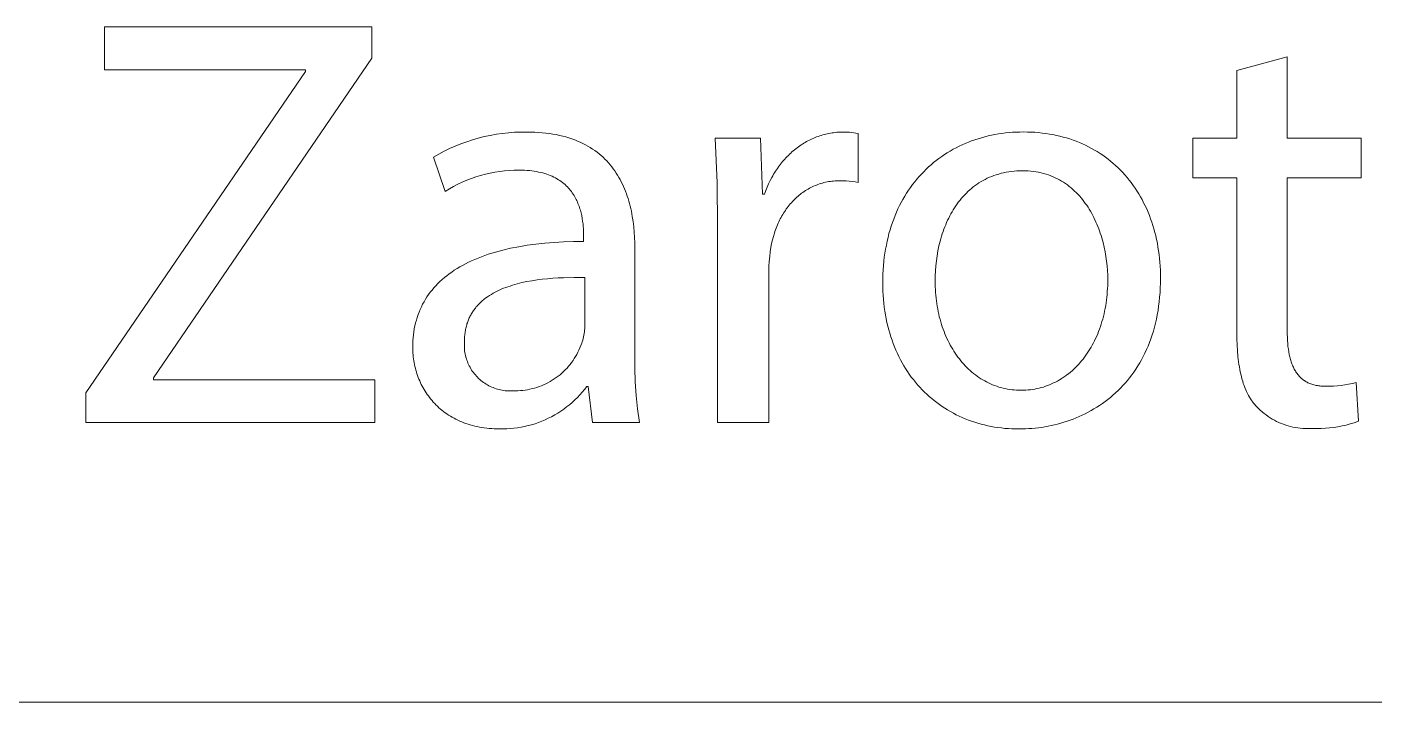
# Model space of a CAD drawing. Header units: millimetres. Extents: x 4001 to 9794, y -321 to 3726.
# Drawn here: x 8813.1 to 8946.1, y -321.4 to -254.7 of the extents above; entities that cross this region are included whole.
import ezdxf

# ---------------------------------------------------------------- set-up
doc = ezdxf.new("R2010")
doc.units = ezdxf.units.MM
doc.header["$MEASUREMENT"] = 0
doc.layers.add('Domyślny', color=7, linetype='Continuous', true_color=0x000000)

msp = doc.modelspace()

# ---------------------------------------------------------------- linework, layer by layer
at = {"layer": 'Domyślny', "color": 18, "lineweight": 15, "true_color": 0x000000}
for p, q in [((8820.75, -258.94), (8820.75, -254.71)), ((8820.75, -254.71), (8847.14, -254.71)), ((8847.14, -254.71), (8847.14, -257.78)), ((8847.14, -257.78), (8825.57, -289.37)), ((8932.56, -259), (8937.54, -257.67)), ((8937.54, -257.67), (8937.54, -265.71)), ((8818.9, -290.84), (8840.58, -259.11)), ((8840.58, -258.94), (8820.75, -258.94)), ((8840.58, -259.11), (8840.58, -258.94)), ((8932.56, -265.71), (8932.56, -259)), ((8856.51, -266.05), (8857.08, -265.86)), ((8857.08, -265.86), (8857.66, -265.69)), ((8857.66, -265.69), (8858.25, -265.54)), ((8858.25, -265.54), (8858.84, -265.42)), ((8858.84, -265.42), (8859.44, -265.31)), ((8859.44, -265.31), (8860.03, -265.23)), ((8860.03, -265.23), (8860.64, -265.16)), ((8860.64, -265.16), (8861.24, -265.12)), ((8861.24, -265.12), (8861.84, -265.09)), ((8861.84, -265.09), (8862.45, -265.09)), ((8862.45, -265.09), (8862.84, -265.1)), ((8862.84, -265.1), (8863.23, -265.11)), ((8863.23, -265.11), (8863.61, -265.13)), ((8863.61, -265.13), (8863.98, -265.16)), ((8863.98, -265.16), (8864.34, -265.2)), ((8864.34, -265.2), (8864.69, -265.24)), ((8864.69, -265.24), (8865.03, -265.29)), ((8865.03, -265.29), (8865.36, -265.35)), ((8865.36, -265.35), (8865.69, -265.42)), ((8865.69, -265.42), (8866.01, -265.5)), ((8866.01, -265.5), (8866.31, -265.58)), ((8866.31, -265.58), (8866.61, -265.67)), ((8866.61, -265.67), (8866.9, -265.77)), ((8866.9, -265.77), (8867.19, -265.87)), ((8867.19, -265.87), (8867.46, -265.98)), ((8867.46, -265.98), (8867.73, -266.09)), ((8881.24, -270.1), (8881.06, -265.71)), ((8881.06, -265.71), (8885.51, -265.71)), ((8885.51, -265.71), (8885.71, -271.23)), ((8889.93, -266.12), (8890.07, -266.04)), ((8890.07, -266.04), (8890.21, -265.97)), ((8890.21, -265.97), (8890.35, -265.9)), ((8890.35, -265.9), (8890.49, -265.83)), ((8890.49, -265.83), (8890.64, -265.76)), ((8890.64, -265.76), (8890.78, -265.7)), ((8890.78, -265.7), (8890.92, -265.64)), ((8890.92, -265.64), (8891.07, -265.58)), ((8891.07, -265.58), (8891.22, -265.52)), ((8891.22, -265.52), (8891.37, -265.47)), ((8891.37, -265.47), (8891.52, -265.43)), ((8891.52, -265.43), (8891.67, -265.38)), ((8891.67, -265.38), (8891.82, -265.34)), ((8891.82, -265.34), (8891.97, -265.3)), ((8891.97, -265.3), (8892.12, -265.26)), ((8892.12, -265.26), (8892.28, -265.23)), ((8892.28, -265.23), (8892.43, -265.2)), ((8892.43, -265.2), (8892.59, -265.18)), ((8892.59, -265.18), (8892.74, -265.16)), ((8892.74, -265.16), (8892.9, -265.14)), ((8892.9, -265.14), (8893.06, -265.12)), ((8893.06, -265.12), (8893.21, -265.11)), ((8893.21, -265.11), (8893.37, -265.1)), ((8893.37, -265.1), (8893.53, -265.1)), ((8893.53, -265.1), (8893.69, -265.09)), ((8893.69, -265.09), (8893.9, -265.1)), ((8893.9, -265.1), (8894.11, -265.11)), ((8894.11, -265.11), (8894.32, -265.12)), ((8894.32, -265.12), (8894.53, -265.14)), ((8894.53, -265.14), (8894.74, -265.17)), ((8894.74, -265.17), (8894.95, -265.21)), ((8894.95, -265.21), (8895.16, -265.25)), ((8895.16, -265.25), (8895.16, -270.07)), ((8906.06, -266.09), (8906.37, -265.97)), ((8906.37, -265.97), (8906.69, -265.86)), ((8906.69, -265.86), (8907.01, -265.75)), ((8907.01, -265.75), (8907.34, -265.65)), ((8907.34, -265.65), (8907.67, -265.56)), ((8907.67, -265.56), (8908, -265.48)), ((8908, -265.48), (8908.34, -265.4)), ((8908.34, -265.4), (8908.68, -265.34)), ((8908.68, -265.34), (8909.02, -265.28)), ((8909.02, -265.28), (8909.37, -265.23)), ((8909.37, -265.23), (8909.72, -265.18)), ((8909.72, -265.18), (8910.07, -265.15)), ((8910.07, -265.15), (8910.42, -265.12)), ((8910.42, -265.12), (8910.78, -265.1)), ((8910.78, -265.1), (8911.14, -265.09)), ((8911.14, -265.09), (8911.5, -265.08)), ((8911.5, -265.08), (8911.88, -265.09)), ((8911.88, -265.09), (8912.25, -265.1)), ((8912.25, -265.1), (8912.62, -265.12)), ((8912.62, -265.12), (8912.98, -265.15)), ((8912.98, -265.15), (8913.34, -265.19)), ((8913.34, -265.19), (8913.7, -265.24)), ((8913.7, -265.24), (8914.05, -265.29)), ((8914.05, -265.29), (8914.4, -265.35)), ((8914.4, -265.35), (8914.74, -265.42)), ((8914.74, -265.42), (8915.08, -265.5)), ((8915.08, -265.5), (8915.41, -265.59)), ((8915.41, -265.59), (8915.74, -265.68)), ((8915.74, -265.68), (8916.07, -265.78)), ((8916.07, -265.78), (8916.39, -265.89)), ((8916.39, -265.89), (8916.71, -266.01)), ((8916.71, -266.01), (8917.02, -266.13)), ((8928.22, -269.61), (8928.22, -265.71)), ((8928.22, -265.71), (8932.56, -265.71)), ((8937.54, -265.71), (8944.85, -265.71)), ((8944.85, -265.71), (8944.85, -269.61)), ((8853.23, -267.58), (8853.75, -267.28)), ((8853.75, -267.28), (8854.28, -266.99)), ((8854.28, -266.99), (8854.83, -266.73)), ((8854.83, -266.73), (8855.38, -266.48)), ((8855.38, -266.48), (8855.94, -266.25)), ((8855.94, -266.25), (8856.51, -266.05)), ((8867.73, -266.09), (8867.99, -266.22)), ((8867.99, -266.22), (8868.24, -266.35)), ((8868.24, -266.35), (8868.48, -266.48)), ((8868.48, -266.48), (8868.72, -266.62)), ((8868.72, -266.62), (8868.95, -266.77)), ((8868.95, -266.77), (8869.17, -266.92)), ((8869.17, -266.92), (8869.38, -267.08)), ((8869.38, -267.08), (8869.59, -267.24)), ((8869.59, -267.24), (8869.79, -267.41)), ((8888.28, -267.4), (8888.39, -267.28)), ((8888.39, -267.28), (8888.51, -267.17)), ((8888.51, -267.17), (8888.63, -267.06)), ((8888.63, -267.06), (8888.76, -266.96)), ((8888.76, -266.96), (8888.88, -266.85)), ((8888.88, -266.85), (8889.01, -266.75)), ((8889.01, -266.75), (8889.14, -266.65)), ((8889.14, -266.65), (8889.27, -266.56)), ((8889.27, -266.56), (8889.4, -266.46)), ((8889.4, -266.46), (8889.53, -266.37)), ((8889.53, -266.37), (8889.66, -266.29)), ((8889.66, -266.29), (8889.8, -266.2)), ((8889.8, -266.2), (8889.93, -266.12)), ((8903.42, -267.51), (8903.69, -267.32)), ((8903.69, -267.32), (8903.97, -267.14)), ((8903.97, -267.14), (8904.26, -266.97)), ((8904.26, -266.97), (8904.55, -266.8)), ((8904.55, -266.8), (8904.84, -266.65)), ((8904.84, -266.65), (8905.14, -266.5)), ((8905.14, -266.5), (8905.44, -266.35)), ((8905.44, -266.35), (8905.75, -266.22)), ((8905.75, -266.22), (8906.06, -266.09)), ((8917.02, -266.13), (8917.32, -266.27)), ((8917.32, -266.27), (8917.62, -266.4)), ((8917.62, -266.4), (8917.92, -266.55)), ((8917.92, -266.55), (8918.21, -266.71)), ((8918.21, -266.71), (8918.5, -266.87)), ((8918.5, -266.87), (8918.78, -267.03)), ((8918.78, -267.03), (8919.05, -267.21)), ((8919.05, -267.21), (8919.32, -267.39)), ((8854.38, -270.96), (8853.23, -267.58)), ((8869.79, -267.41), (8869.98, -267.58)), ((8869.98, -267.58), (8870.16, -267.76)), ((8870.16, -267.76), (8870.34, -267.95)), ((8870.34, -267.95), (8870.52, -268.13)), ((8870.52, -268.13), (8870.68, -268.33)), ((8870.68, -268.33), (8870.84, -268.52)), ((8870.84, -268.52), (8870.99, -268.72)), ((8887.1, -268.83), (8887.2, -268.68)), ((8887.2, -268.68), (8887.3, -268.54)), ((8887.3, -268.54), (8887.4, -268.41)), ((8887.4, -268.41), (8887.5, -268.27)), ((8887.5, -268.27), (8887.61, -268.14)), ((8887.61, -268.14), (8887.71, -268.01)), ((8887.71, -268.01), (8887.82, -267.88)), ((8887.82, -267.88), (8887.93, -267.76)), ((8887.93, -267.76), (8888.04, -267.64)), ((8888.04, -267.64), (8888.16, -267.52)), ((8888.16, -267.52), (8888.28, -267.4)), ((8901.88, -268.77), (8902.12, -268.54)), ((8902.12, -268.54), (8902.37, -268.32)), ((8902.37, -268.32), (8902.62, -268.11)), ((8902.62, -268.11), (8902.88, -267.9)), ((8902.88, -267.9), (8903.15, -267.7)), ((8903.15, -267.7), (8903.42, -267.51)), ((8919.32, -267.39), (8919.59, -267.58)), ((8919.59, -267.58), (8919.85, -267.78)), ((8919.85, -267.78), (8920.1, -267.98)), ((8920.1, -267.98), (8920.35, -268.19)), ((8920.35, -268.19), (8920.59, -268.4)), ((8920.59, -268.4), (8920.83, -268.62)), ((8920.83, -268.62), (8921.06, -268.85)), ((8856.53, -269.86), (8856.08, -270.05)), ((8856.98, -269.69), (8856.53, -269.86)), ((8857.43, -269.53), (8856.98, -269.69)), ((8857.89, -269.39), (8857.43, -269.53)), ((8858.36, -269.27), (8857.89, -269.39)), ((8858.83, -269.16), (8858.36, -269.27)), ((8859.3, -269.06), (8858.83, -269.16)), ((8859.77, -268.99), (8859.3, -269.06)), ((8860.25, -268.93), (8859.77, -268.99)), ((8860.73, -268.89), (8860.25, -268.93)), ((8861.21, -268.86), (8860.73, -268.89)), ((8861.7, -268.85), (8861.21, -268.86)), ((8861.96, -268.86), (8861.7, -268.85)), ((8862.22, -268.86), (8861.96, -268.86)), ((8862.47, -268.88), (8862.22, -268.86)), ((8862.71, -268.9), (8862.47, -268.88)), ((8862.95, -268.93), (8862.71, -268.9)), ((8863.18, -268.96), (8862.95, -268.93)), ((8863.4, -268.99), (8863.18, -268.96)), ((8863.61, -269.04), (8863.4, -268.99)), ((8863.82, -269.08), (8863.61, -269.04)), ((8864.02, -269.13), (8863.82, -269.08)), ((8864.22, -269.19), (8864.02, -269.13)), ((8864.41, -269.25), (8864.22, -269.19)), ((8864.59, -269.32), (8864.41, -269.25)), ((8864.77, -269.39), (8864.59, -269.32)), ((8864.94, -269.46), (8864.77, -269.39)), ((8865.11, -269.54), (8864.94, -269.46)), ((8865.27, -269.62), (8865.11, -269.54)), ((8865.42, -269.71), (8865.27, -269.62)), ((8865.57, -269.8), (8865.42, -269.71)), ((8865.71, -269.89), (8865.57, -269.8)), ((8865.85, -269.99), (8865.71, -269.89)), ((8865.98, -270.09), (8865.85, -269.99)), ((8870.99, -268.72), (8871.14, -268.93)), ((8871.14, -268.93), (8871.28, -269.14)), ((8871.28, -269.14), (8871.41, -269.35)), ((8871.41, -269.35), (8871.54, -269.57)), ((8871.54, -269.57), (8871.66, -269.79)), ((8871.66, -269.79), (8871.78, -270.01)), ((8871.78, -270.01), (8871.89, -270.24)), ((8886.33, -270.21), (8886.48, -269.89)), ((8886.48, -269.89), (8886.65, -269.57)), ((8886.65, -269.57), (8886.73, -269.42)), ((8886.73, -269.42), (8886.82, -269.27)), ((8886.82, -269.27), (8886.91, -269.12)), ((8886.91, -269.12), (8887.01, -268.97)), ((8887.01, -268.97), (8887.1, -268.83)), ((8892.1, -270.02), (8891.95, -270.05)), ((8892.26, -269.99), (8892.1, -270.02)), ((8892.42, -269.97), (8892.26, -269.99)), ((8892.58, -269.95), (8892.42, -269.97)), ((8892.74, -269.93), (8892.58, -269.95)), ((8892.9, -269.92), (8892.74, -269.93)), ((8893.07, -269.91), (8892.9, -269.92)), ((8893.23, -269.9), (8893.07, -269.91)), ((8893.4, -269.9), (8893.23, -269.9)), ((8893.7, -269.9), (8893.4, -269.9)), ((8893.99, -269.92), (8893.7, -269.9)), ((8894.28, -269.94), (8893.99, -269.92)), ((8894.58, -269.98), (8894.28, -269.94)), ((8894.87, -270.02), (8894.58, -269.98)), ((8895.16, -270.07), (8894.87, -270.02)), ((8900.54, -270.29), (8900.75, -270.02)), ((8900.75, -270.02), (8900.96, -269.76)), ((8900.96, -269.76), (8901.18, -269.5)), ((8901.18, -269.5), (8901.41, -269.25)), ((8901.41, -269.25), (8901.64, -269.01)), ((8901.64, -269.01), (8901.88, -268.77)), ((8907.3, -269.99), (8907.1, -270.11)), ((8907.5, -269.88), (8907.3, -269.99)), ((8907.71, -269.77), (8907.5, -269.88)), ((8907.92, -269.66), (8907.71, -269.77)), ((8908.13, -269.56), (8907.92, -269.66)), ((8908.36, -269.47), (8908.13, -269.56)), ((8908.58, -269.39), (8908.36, -269.47)), ((8908.81, -269.31), (8908.58, -269.39)), ((8909.05, -269.24), (8908.81, -269.31)), ((8909.29, -269.17), (8909.05, -269.24)), ((8909.53, -269.11), (8909.29, -269.17)), ((8909.78, -269.06), (8909.53, -269.11)), ((8910.04, -269.02), (8909.78, -269.06)), ((8910.3, -268.99), (8910.04, -269.02)), ((8910.56, -268.96), (8910.3, -268.99)), ((8910.83, -268.94), (8910.56, -268.96)), ((8911.11, -268.93), (8910.83, -268.94)), ((8911.39, -268.92), (8911.11, -268.93)), ((8911.67, -268.93), (8911.39, -268.92)), ((8911.94, -268.94), (8911.67, -268.93)), ((8912.21, -268.96), (8911.94, -268.94)), ((8912.48, -268.99), (8912.21, -268.96)), ((8912.74, -269.03), (8912.48, -268.99)), ((8912.99, -269.07), (8912.74, -269.03)), ((8913.24, -269.13), (8912.99, -269.07)), ((8913.48, -269.19), (8913.24, -269.13)), ((8913.72, -269.26), (8913.48, -269.19)), ((8913.95, -269.33), (8913.72, -269.26)), ((8914.18, -269.42), (8913.95, -269.33)), ((8914.41, -269.51), (8914.18, -269.42)), ((8914.62, -269.61), (8914.41, -269.51)), ((8914.84, -269.71), (8914.62, -269.61)), ((8915.05, -269.82), (8914.84, -269.71)), ((8915.25, -269.94), (8915.05, -269.82)), ((8915.45, -270.06), (8915.25, -269.94)), ((8921.06, -268.85), (8921.29, -269.09)), ((8921.29, -269.09), (8921.51, -269.33)), ((8921.51, -269.33), (8921.72, -269.58)), ((8921.72, -269.58), (8921.93, -269.83)), ((8921.93, -269.83), (8922.13, -270.09)), ((8932.56, -269.61), (8928.22, -269.61)), ((8932.56, -284.92), (8932.56, -269.61)), ((8944.85, -269.61), (8937.54, -269.61)), ((8937.54, -269.61), (8937.54, -284.73)), ((8854.8, -270.71), (8854.38, -270.96)), ((8855.22, -270.47), (8854.8, -270.71)), ((8855.65, -270.25), (8855.22, -270.47)), ((8856.08, -270.05), (8855.65, -270.25)), ((8866.11, -270.19), (8865.98, -270.09)), ((8866.23, -270.29), (8866.11, -270.19)), ((8866.34, -270.4), (8866.23, -270.29)), ((8866.45, -270.51), (8866.34, -270.4)), ((8866.56, -270.63), (8866.45, -270.51)), ((8866.66, -270.74), (8866.56, -270.63)), ((8866.76, -270.86), (8866.66, -270.74)), ((8866.85, -270.98), (8866.76, -270.86)), ((8866.94, -271.1), (8866.85, -270.98)), ((8867.03, -271.23), (8866.94, -271.1)), ((8867.11, -271.35), (8867.03, -271.23)), ((8867.18, -271.48), (8867.11, -271.35)), ((8871.89, -270.24), (8872, -270.47)), ((8872, -270.47), (8872.1, -270.7)), ((8872.1, -270.7), (8872.19, -270.94)), ((8872.19, -270.94), (8872.28, -271.18)), ((8872.28, -271.18), (8872.37, -271.42)), ((8881.29, -274.49), (8881.24, -270.1)), ((8885.71, -271.23), (8885.92, -271.23)), ((8885.92, -271.23), (8886.04, -270.88)), ((8886.04, -270.88), (8886.18, -270.54)), ((8886.18, -270.54), (8886.33, -270.21)), ((8889.34, -271.33), (8889.23, -271.42)), ((8889.46, -271.23), (8889.34, -271.33)), ((8889.58, -271.14), (8889.46, -271.23)), ((8889.71, -271.05), (8889.58, -271.14)), ((8889.83, -270.96), (8889.71, -271.05)), ((8889.96, -270.88), (8889.83, -270.96)), ((8890.09, -270.8), (8889.96, -270.88)), ((8890.22, -270.72), (8890.09, -270.8)), ((8890.36, -270.65), (8890.22, -270.72)), ((8890.49, -270.58), (8890.36, -270.65)), ((8890.63, -270.51), (8890.49, -270.58)), ((8890.77, -270.44), (8890.63, -270.51)), ((8890.91, -270.38), (8890.77, -270.44)), ((8891.05, -270.33), (8890.91, -270.38)), ((8891.2, -270.27), (8891.05, -270.33)), ((8891.34, -270.22), (8891.2, -270.27)), ((8891.49, -270.17), (8891.34, -270.22)), ((8891.64, -270.13), (8891.49, -270.17)), ((8891.79, -270.09), (8891.64, -270.13)), ((8891.95, -270.05), (8891.79, -270.09)), ((8899.77, -271.44), (8899.95, -271.14)), ((8899.95, -271.14), (8900.14, -270.85)), ((8900.14, -270.85), (8900.34, -270.57)), ((8900.34, -270.57), (8900.54, -270.29)), ((8905.69, -271.29), (8905.53, -271.46)), ((8905.85, -271.13), (8905.69, -271.29)), ((8906.01, -270.97), (8905.85, -271.13)), ((8906.18, -270.81), (8906.01, -270.97)), ((8906.36, -270.66), (8906.18, -270.81)), ((8906.54, -270.52), (8906.36, -270.66)), ((8906.72, -270.38), (8906.54, -270.52)), ((8906.91, -270.24), (8906.72, -270.38)), ((8907.1, -270.11), (8906.91, -270.24)), ((8915.64, -270.19), (8915.45, -270.06)), ((8915.83, -270.32), (8915.64, -270.19)), ((8916.02, -270.46), (8915.83, -270.32)), ((8916.2, -270.61), (8916.02, -270.46)), ((8916.37, -270.76), (8916.2, -270.61)), ((8916.54, -270.92), (8916.37, -270.76)), ((8916.71, -271.08), (8916.54, -270.92)), ((8916.87, -271.24), (8916.71, -271.08)), ((8917.02, -271.41), (8916.87, -271.24)), ((8922.13, -270.09), (8922.32, -270.36)), ((8922.32, -270.36), (8922.51, -270.63)), ((8922.51, -270.63), (8922.7, -270.9)), ((8922.7, -270.9), (8922.87, -271.19)), ((8922.87, -271.19), (8923.04, -271.48)), ((8867.25, -271.61), (8867.18, -271.48)), ((8867.32, -271.74), (8867.25, -271.61)), ((8867.39, -271.87), (8867.32, -271.74)), ((8867.45, -272), (8867.39, -271.87)), ((8867.5, -272.14), (8867.45, -272)), ((8867.56, -272.27), (8867.5, -272.14)), ((8867.61, -272.41), (8867.56, -272.27)), ((8867.65, -272.54), (8867.61, -272.41)), ((8867.7, -272.68), (8867.65, -272.54)), ((8867.74, -272.81), (8867.7, -272.68)), ((8872.37, -271.42), (8872.44, -271.66)), ((8872.44, -271.66), (8872.52, -271.91)), ((8872.52, -271.91), (8872.59, -272.16)), ((8872.59, -272.16), (8872.65, -272.41)), ((8872.65, -272.41), (8872.71, -272.66)), ((8872.71, -272.66), (8872.77, -272.91)), ((8888.07, -272.69), (8887.98, -272.83)), ((8888.17, -272.57), (8888.07, -272.69)), ((8888.26, -272.44), (8888.17, -272.57)), ((8888.36, -272.32), (8888.26, -272.44)), ((8888.46, -272.19), (8888.36, -272.32)), ((8888.57, -272.08), (8888.46, -272.19)), ((8888.67, -271.96), (8888.57, -272.08)), ((8888.78, -271.85), (8888.67, -271.96)), ((8888.89, -271.74), (8888.78, -271.85)), ((8889, -271.63), (8888.89, -271.74)), ((8889.11, -271.53), (8889, -271.63)), ((8889.23, -271.42), (8889.11, -271.53)), ((8898.95, -273.02), (8899.1, -272.69)), ((8899.1, -272.69), (8899.26, -272.36)), ((8899.26, -272.36), (8899.42, -272.05)), ((8899.42, -272.05), (8899.59, -271.74)), ((8899.59, -271.74), (8899.77, -271.44)), ((8904.69, -272.57), (8904.56, -272.77)), ((8904.82, -272.37), (8904.69, -272.57)), ((8904.95, -272.18), (8904.82, -272.37)), ((8905.09, -271.99), (8904.95, -272.18)), ((8905.23, -271.81), (8905.09, -271.99)), ((8905.38, -271.63), (8905.23, -271.81)), ((8905.53, -271.46), (8905.38, -271.63)), ((8917.18, -271.59), (8917.02, -271.41)), ((8917.32, -271.77), (8917.18, -271.59)), ((8917.46, -271.95), (8917.32, -271.77)), ((8917.6, -272.14), (8917.46, -271.95)), ((8917.74, -272.33), (8917.6, -272.14)), ((8917.87, -272.52), (8917.74, -272.33)), ((8917.99, -272.72), (8917.87, -272.52)), ((8923.04, -271.48), (8923.2, -271.77)), ((8923.2, -271.77), (8923.36, -272.07)), ((8923.36, -272.07), (8923.51, -272.38)), ((8923.51, -272.38), (8923.66, -272.69)), ((8923.66, -272.69), (8923.79, -273)), ((8867.78, -272.95), (8867.74, -272.81)), ((8867.81, -273.08), (8867.78, -272.95)), ((8867.84, -273.22), (8867.81, -273.08)), ((8867.87, -273.35), (8867.84, -273.22)), ((8867.92, -273.62), (8867.87, -273.35)), ((8867.96, -273.89), (8867.92, -273.62)), ((8868, -274.15), (8867.96, -273.89)), ((8872.77, -272.91), (8872.82, -273.17)), ((8872.82, -273.17), (8872.86, -273.42)), ((8872.86, -273.42), (8872.94, -273.94)), ((8872.94, -273.94), (8873.01, -274.46)), ((8887.34, -273.96), (8887.27, -274.11)), ((8887.41, -273.81), (8887.34, -273.96)), ((8887.48, -273.66), (8887.41, -273.81)), ((8887.56, -273.52), (8887.48, -273.66)), ((8887.64, -273.38), (8887.56, -273.52)), ((8887.72, -273.23), (8887.64, -273.38)), ((8887.81, -273.1), (8887.72, -273.23)), ((8887.89, -272.96), (8887.81, -273.1)), ((8887.98, -272.83), (8887.89, -272.96)), ((8898.55, -274.04), (8898.68, -273.69)), ((8898.68, -273.69), (8898.81, -273.35)), ((8898.81, -273.35), (8898.95, -273.02)), ((8903.9, -274.03), (8903.81, -274.25)), ((8904, -273.81), (8903.9, -274.03)), ((8904.11, -273.59), (8904, -273.81)), ((8904.21, -273.38), (8904.11, -273.59)), ((8904.33, -273.17), (8904.21, -273.38)), ((8904.44, -272.97), (8904.33, -273.17)), ((8904.56, -272.77), (8904.44, -272.97)), ((8918.11, -272.92), (8917.99, -272.72)), ((8918.23, -273.13), (8918.11, -272.92)), ((8918.34, -273.34), (8918.23, -273.13)), ((8918.44, -273.55), (8918.34, -273.34)), ((8918.55, -273.76), (8918.44, -273.55)), ((8918.65, -273.98), (8918.55, -273.76)), ((8918.74, -274.19), (8918.65, -273.98)), ((8923.79, -273), (8923.92, -273.33)), ((8923.92, -273.33), (8924.05, -273.65)), ((8924.05, -273.65), (8924.16, -273.98)), ((8924.16, -273.98), (8924.27, -274.32)), ((8868.02, -274.4), (8868, -274.15)), ((8868.04, -274.65), (8868.02, -274.4)), ((8868.05, -274.9), (8868.04, -274.65)), ((8868.06, -275.13), (8868.05, -274.9)), ((8868.06, -275.35), (8868.06, -275.13)), ((8868.06, -275.91), (8868.06, -275.35)), ((8873.01, -274.46), (8873.06, -274.99)), ((8873.06, -274.99), (8873.09, -275.51)), ((8881.29, -293.78), (8881.29, -274.49)), ((8886.9, -275.07), (8886.8, -275.41)), ((8886.95, -274.91), (8886.9, -275.07)), ((8887.01, -274.75), (8886.95, -274.91)), ((8887.07, -274.58), (8887.01, -274.75)), ((8887.13, -274.43), (8887.07, -274.58)), ((8887.2, -274.27), (8887.13, -274.43)), ((8887.27, -274.11), (8887.2, -274.27)), ((8898.12, -275.5), (8898.21, -275.12)), ((8898.21, -275.12), (8898.32, -274.76)), ((8898.32, -274.76), (8898.43, -274.4)), ((8898.43, -274.4), (8898.55, -274.04)), ((8903.47, -275.16), (8903.4, -275.39)), ((8903.55, -274.93), (8903.47, -275.16)), ((8903.63, -274.7), (8903.55, -274.93)), ((8903.72, -274.47), (8903.63, -274.7)), ((8903.81, -274.25), (8903.72, -274.47)), ((8918.83, -274.41), (8918.74, -274.19)), ((8918.92, -274.64), (8918.83, -274.41)), ((8919, -274.86), (8918.92, -274.64)), ((8919.08, -275.09), (8919, -274.86)), ((8919.15, -275.31), (8919.08, -275.09)), ((8919.22, -275.54), (8919.15, -275.31)), ((8924.27, -274.32), (8924.37, -274.66)), ((8924.37, -274.66), (8924.47, -275.01)), ((8924.47, -275.01), (8924.55, -275.36)), ((8860.08, -276.75), (8860.85, -276.57)), ((8860.85, -276.57), (8861.65, -276.42)), ((8861.65, -276.42), (8862.48, -276.28)), ((8862.48, -276.28), (8863.34, -276.17)), ((8863.34, -276.17), (8864.22, -276.07)), ((8864.22, -276.07), (8865.14, -276)), ((8865.14, -276), (8866.08, -275.95)), ((8866.08, -275.95), (8867.06, -275.92)), ((8867.06, -275.92), (8868.06, -275.91)), ((8873.09, -275.51), (8873.11, -276.04)), ((8873.11, -276.04), (8873.11, -276.57)), ((8873.11, -276.57), (8873.11, -287.08)), ((8886.55, -276.46), (8886.49, -276.93)), ((8886.62, -276.1), (8886.55, -276.46)), ((8886.71, -275.75), (8886.62, -276.1)), ((8886.8, -275.41), (8886.71, -275.75)), ((8897.81, -277.05), (8897.87, -276.65)), ((8897.87, -276.65), (8897.95, -276.26)), ((8897.95, -276.26), (8898.03, -275.87)), ((8898.03, -275.87), (8898.12, -275.5)), ((8903.15, -276.34), (8903.04, -276.83)), ((8903.2, -276.1), (8903.15, -276.34)), ((8903.26, -275.86), (8903.2, -276.1)), ((8903.33, -275.63), (8903.26, -275.86)), ((8903.4, -275.39), (8903.33, -275.63)), ((8919.35, -276), (8919.22, -275.54)), ((8919.46, -276.47), (8919.35, -276)), ((8919.56, -276.93), (8919.46, -276.47)), ((8924.55, -275.36), (8924.64, -275.72)), ((8924.64, -275.72), (8924.71, -276.08)), ((8924.71, -276.08), (8924.77, -276.45)), ((8924.77, -276.45), (8924.83, -276.82)), ((8856.4, -278.1), (8856.69, -277.95)), ((8856.69, -277.95), (8857, -277.81)), ((8857, -277.81), (8857.31, -277.67)), ((8857.31, -277.67), (8857.63, -277.54)), ((8857.63, -277.54), (8857.96, -277.41)), ((8857.96, -277.41), (8858.29, -277.29)), ((8858.29, -277.29), (8858.63, -277.17)), ((8858.63, -277.17), (8858.98, -277.06)), ((8858.98, -277.06), (8859.34, -276.95)), ((8859.34, -276.95), (8859.71, -276.85)), ((8859.71, -276.85), (8860.08, -276.75)), ((8886.39, -277.88), (8886.36, -278.35)), ((8886.43, -277.4), (8886.39, -277.88)), ((8886.49, -276.93), (8886.43, -277.4)), ((8897.66, -278.28), (8897.7, -277.86)), ((8897.7, -277.86), (8897.75, -277.45)), ((8897.75, -277.45), (8897.81, -277.05)), ((8902.89, -277.81), (8902.83, -278.31)), ((8902.96, -277.32), (8902.89, -277.81)), ((8903.04, -276.83), (8902.96, -277.32)), ((8919.64, -277.4), (8919.56, -276.93)), ((8919.7, -277.86), (8919.64, -277.4)), ((8919.75, -278.32), (8919.7, -277.86)), ((8924.83, -276.82), (8924.88, -277.19)), ((8924.88, -277.19), (8924.93, -277.57)), ((8924.93, -277.57), (8924.96, -277.95)), ((8924.96, -277.95), (8924.99, -278.34)), ((8854.31, -279.47), (8854.55, -279.28)), ((8854.55, -279.28), (8854.79, -279.1)), ((8854.79, -279.1), (8855.04, -278.92)), ((8855.04, -278.92), (8855.29, -278.75)), ((8855.29, -278.75), (8855.56, -278.58)), ((8855.56, -278.58), (8855.83, -278.41)), ((8855.83, -278.41), (8856.11, -278.26)), ((8856.11, -278.26), (8856.4, -278.1)), ((8886.36, -278.35), (8886.34, -278.83)), ((8886.34, -278.83), (8886.34, -293.78)), ((8897.6, -279.56), (8897.61, -279.12)), ((8897.61, -279.12), (8897.63, -278.7)), ((8897.63, -278.7), (8897.66, -278.28)), ((8902.77, -279.3), (8902.76, -279.8)), ((8902.79, -278.81), (8902.77, -279.3)), ((8902.83, -278.31), (8902.79, -278.81)), ((8919.79, -278.78), (8919.75, -278.32)), ((8919.81, -279.24), (8919.79, -278.78)), ((8919.82, -279.69), (8919.81, -279.24)), ((8924.99, -278.34), (8925.01, -278.73)), ((8925.01, -278.73), (8925.02, -279.13)), ((8925.02, -279.13), (8925.02, -279.53)), ((8853.09, -280.7), (8853.27, -280.48)), ((8853.27, -280.48), (8853.46, -280.27)), ((8853.46, -280.27), (8853.66, -280.06)), ((8853.66, -280.06), (8853.87, -279.86)), ((8853.87, -279.86), (8854.09, -279.66)), ((8854.09, -279.66), (8854.31, -279.47)), ((8859.93, -280.62), (8859.73, -280.71)), ((8860.14, -280.53), (8859.93, -280.62)), ((8860.36, -280.45), (8860.14, -280.53)), ((8860.58, -280.37), (8860.36, -280.45)), ((8860.8, -280.3), (8860.58, -280.37)), ((8861.03, -280.22), (8860.8, -280.3)), ((8861.26, -280.16), (8861.03, -280.22)), ((8861.49, -280.09), (8861.26, -280.16)), ((8861.97, -279.97), (8861.49, -280.09)), ((8862.45, -279.87), (8861.97, -279.97)), ((8862.95, -279.78), (8862.45, -279.87)), ((8863.46, -279.7), (8862.95, -279.78)), ((8863.97, -279.63), (8863.46, -279.7)), ((8864.49, -279.58), (8863.97, -279.63)), ((8865.01, -279.53), (8864.49, -279.58)), ((8865.54, -279.5), (8865.01, -279.53)), ((8866.07, -279.48), (8865.54, -279.5)), ((8867.12, -279.45), (8866.07, -279.48)), ((8868.18, -279.46), (8867.12, -279.45)), ((8868.18, -284.34), (8868.18, -279.46)), ((8897.59, -279.99), (8897.6, -279.56)), ((8897.6, -280.41), (8897.59, -279.99)), ((8897.61, -280.82), (8897.6, -280.41)), ((8902.76, -279.8), (8902.77, -280.09)), ((8902.77, -280.09), (8902.77, -280.37)), ((8902.77, -280.37), (8902.79, -280.66)), ((8902.79, -280.66), (8902.8, -280.94)), ((8919.77, -280.85), (8919.79, -280.56)), ((8919.79, -280.56), (8919.81, -280.27)), ((8919.81, -279.98), (8919.82, -279.69)), ((8919.81, -280.27), (8919.81, -279.98)), ((8925, -280.49), (8924.98, -280.95)), ((8925.02, -280.01), (8925, -280.49)), ((8925.02, -279.53), (8925.02, -280.01)), ((8852.16, -282.1), (8852.3, -281.86)), ((8852.3, -281.86), (8852.44, -281.61)), ((8852.44, -281.61), (8852.59, -281.38)), ((8852.59, -281.38), (8852.75, -281.15)), ((8852.75, -281.15), (8852.91, -280.92)), ((8852.91, -280.92), (8853.09, -280.7)), ((8857.85, -281.95), (8857.78, -282.02)), ((8857.93, -281.88), (8857.85, -281.95)), ((8858, -281.81), (8857.93, -281.88)), ((8858.08, -281.74), (8858, -281.81)), ((8858.16, -281.67), (8858.08, -281.74)), ((8858.24, -281.61), (8858.16, -281.67)), ((8858.41, -281.48), (8858.24, -281.61)), ((8858.58, -281.36), (8858.41, -281.48)), ((8858.76, -281.24), (8858.58, -281.36)), ((8858.95, -281.13), (8858.76, -281.24)), ((8859.13, -281.02), (8858.95, -281.13)), ((8859.33, -280.91), (8859.13, -281.02)), ((8859.52, -280.81), (8859.33, -280.91)), ((8859.73, -280.71), (8859.52, -280.81)), ((8897.63, -281.22), (8897.61, -280.82)), ((8897.66, -281.62), (8897.63, -281.22)), ((8897.7, -282.01), (8897.66, -281.62)), ((8902.8, -280.94), (8902.83, -281.21)), ((8902.83, -281.21), (8902.86, -281.49)), ((8902.86, -281.49), (8902.89, -281.76)), ((8902.89, -281.76), (8902.93, -282.03)), ((8919.61, -282.24), (8919.65, -281.97)), ((8919.65, -281.97), (8919.69, -281.7)), ((8919.69, -281.7), (8919.72, -281.42)), ((8919.72, -281.42), (8919.75, -281.14)), ((8919.75, -281.14), (8919.77, -280.85)), ((8924.9, -281.85), (8924.84, -282.29)), ((8924.94, -281.41), (8924.9, -281.85)), ((8924.98, -280.95), (8924.94, -281.41)), ((8851.62, -283.4), (8851.71, -283.13)), ((8851.71, -283.13), (8851.81, -282.87)), ((8851.81, -282.87), (8851.92, -282.61)), ((8851.92, -282.61), (8852.04, -282.35)), ((8852.04, -282.35), (8852.16, -282.1)), ((8856.86, -283.26), (8856.82, -283.35)), ((8856.91, -283.17), (8856.86, -283.26)), ((8856.96, -283.08), (8856.91, -283.17)), ((8857.02, -282.99), (8856.96, -283.08)), ((8857.07, -282.9), (8857.02, -282.99)), ((8857.13, -282.81), (8857.07, -282.9)), ((8857.18, -282.73), (8857.13, -282.81)), ((8857.24, -282.64), (8857.18, -282.73)), ((8857.3, -282.56), (8857.24, -282.64)), ((8857.37, -282.48), (8857.3, -282.56)), ((8857.43, -282.4), (8857.37, -282.48)), ((8857.5, -282.32), (8857.43, -282.4)), ((8857.56, -282.25), (8857.5, -282.32)), ((8857.63, -282.17), (8857.56, -282.25)), ((8857.71, -282.1), (8857.63, -282.17)), ((8857.78, -282.02), (8857.71, -282.1)), ((8897.74, -282.4), (8897.7, -282.01)), ((8897.8, -282.78), (8897.74, -282.4)), ((8897.86, -283.16), (8897.8, -282.78)), ((8897.93, -283.53), (8897.86, -283.16)), ((8902.93, -282.03), (8902.97, -282.3)), ((8902.97, -282.3), (8903.02, -282.56)), ((8903.02, -282.56), (8903.07, -282.82)), ((8903.07, -282.82), (8903.12, -283.08)), ((8903.12, -283.08), (8903.18, -283.34)), ((8903.18, -283.34), (8903.25, -283.59)), ((8919.32, -283.56), (8919.38, -283.3)), ((8919.38, -283.3), (8919.45, -283.04)), ((8919.45, -283.04), (8919.5, -282.78)), ((8919.5, -282.78), (8919.56, -282.51)), ((8919.56, -282.51), (8919.61, -282.24)), ((8924.7, -283.15), (8924.62, -283.56)), ((8924.78, -282.72), (8924.7, -283.15)), ((8924.84, -282.29), (8924.78, -282.72)), ((8851.29, -284.82), (8851.34, -284.53)), ((8851.34, -284.53), (8851.4, -284.24)), ((8851.4, -284.24), (8851.46, -283.95)), ((8851.46, -283.95), (8851.54, -283.68)), ((8851.54, -283.68), (8851.62, -283.4)), ((8856.41, -284.59), (8856.39, -284.7)), ((8856.43, -284.48), (8856.41, -284.59)), ((8856.45, -284.37), (8856.43, -284.48)), ((8856.48, -284.26), (8856.45, -284.37)), ((8856.51, -284.15), (8856.48, -284.26)), ((8856.54, -284.05), (8856.51, -284.15)), ((8856.58, -283.95), (8856.54, -284.05)), ((8856.61, -283.84), (8856.58, -283.95)), ((8856.65, -283.74), (8856.61, -283.84)), ((8856.69, -283.64), (8856.65, -283.74)), ((8856.73, -283.54), (8856.69, -283.64)), ((8856.77, -283.45), (8856.73, -283.54)), ((8856.82, -283.35), (8856.77, -283.45)), ((8868.16, -284.67), (8868.17, -284.51)), ((8868.17, -284.51), (8868.18, -284.34)), ((8898.01, -283.9), (8897.93, -283.53)), ((8898.09, -284.26), (8898.01, -283.9)), ((8898.19, -284.62), (8898.09, -284.26)), ((8898.29, -284.97), (8898.19, -284.62)), ((8903.25, -283.59), (8903.32, -283.84)), ((8903.32, -283.84), (8903.4, -284.09)), ((8903.4, -284.09), (8903.47, -284.33)), ((8903.47, -284.33), (8903.56, -284.57)), ((8903.56, -284.57), (8903.65, -284.8)), ((8918.91, -284.79), (8919, -284.55)), ((8919, -284.55), (8919.09, -284.31)), ((8919.09, -284.31), (8919.17, -284.06)), ((8919.17, -284.06), (8919.24, -283.81)), ((8919.24, -283.81), (8919.32, -283.56)), ((8924.43, -284.36), (8924.32, -284.75)), ((8924.53, -283.97), (8924.43, -284.36)), ((8924.62, -283.56), (8924.53, -283.97)), ((8851.19, -286.03), (8851.2, -285.72)), ((8851.2, -285.72), (8851.22, -285.42)), ((8851.22, -285.42), (8851.25, -285.11)), ((8851.25, -285.11), (8851.29, -284.82)), ((8856.29, -285.79), (8856.28, -285.94)), ((8856.28, -285.94), (8856.28, -286.1)), ((8856.3, -285.66), (8856.29, -285.79)), ((8856.31, -285.29), (8856.3, -285.41)), ((8856.3, -285.41), (8856.3, -285.54)), ((8856.3, -285.54), (8856.3, -285.66)), ((8856.32, -285.17), (8856.31, -285.29)), ((8856.33, -285.05), (8856.32, -285.17)), ((8856.35, -284.93), (8856.33, -285.05)), ((8856.37, -284.82), (8856.35, -284.93)), ((8856.39, -284.7), (8856.37, -284.82)), ((8867.79, -286.19), (8867.87, -285.96)), ((8867.87, -285.96), (8867.92, -285.81)), ((8867.92, -285.81), (8867.97, -285.65)), ((8867.97, -285.65), (8868.02, -285.49)), ((8868.02, -285.49), (8868.06, -285.33)), ((8868.06, -285.33), (8868.09, -285.17)), ((8868.09, -285.17), (8868.12, -285)), ((8868.12, -285), (8868.14, -284.84)), ((8868.14, -284.84), (8868.16, -284.67)), ((8898.39, -285.32), (8898.29, -284.97)), ((8898.51, -285.66), (8898.39, -285.32)), ((8898.63, -285.99), (8898.51, -285.66)), ((8898.76, -286.32), (8898.63, -285.99)), ((8903.65, -284.8), (8903.74, -285.03)), ((8903.74, -285.03), (8903.83, -285.26)), ((8903.83, -285.26), (8903.93, -285.49)), ((8903.93, -285.49), (8904.04, -285.71)), ((8904.04, -285.71), (8904.15, -285.92)), ((8904.15, -285.92), (8904.26, -286.14)), ((8918.28, -286.14), (8918.4, -285.92)), ((8918.4, -285.92), (8918.51, -285.7)), ((8918.51, -285.7), (8918.62, -285.48)), ((8918.62, -285.48), (8918.72, -285.25)), ((8918.72, -285.25), (8918.82, -285.02)), ((8918.82, -285.02), (8918.91, -284.79)), ((8923.94, -285.87), (8923.79, -286.23)), ((8924.07, -285.51), (8923.94, -285.87)), ((8924.2, -285.13), (8924.07, -285.51)), ((8924.32, -284.75), (8924.2, -285.13)), ((8932.57, -285.53), (8932.56, -284.92)), ((8932.59, -286.12), (8932.57, -285.53)), ((8937.54, -284.73), (8937.54, -285.05)), ((8937.54, -285.05), (8937.55, -285.37)), ((8937.55, -285.37), (8937.56, -285.67)), ((8937.56, -285.67), (8937.59, -285.97)), ((8937.59, -285.97), (8937.61, -286.26)), ((8851.18, -286.35), (8851.19, -286.03)), ((8851.18, -286.54), (8851.18, -286.35)), ((8851.19, -286.73), (8851.18, -286.54)), ((8851.2, -286.92), (8851.19, -286.73)), ((8851.22, -287.11), (8851.2, -286.92)), ((8851.24, -287.3), (8851.22, -287.11)), ((8851.26, -287.49), (8851.24, -287.3)), ((8856.28, -286.1), (8856.28, -286.25)), ((8856.28, -286.25), (8856.29, -286.41)), ((8856.29, -286.41), (8856.3, -286.56)), ((8856.3, -286.56), (8856.31, -286.72)), ((8856.31, -286.72), (8856.34, -286.87)), ((8856.34, -286.87), (8856.36, -287.02)), ((8856.36, -287.02), (8856.4, -287.18)), ((8856.4, -287.18), (8856.43, -287.33)), ((8856.43, -287.33), (8856.48, -287.48)), ((8867.14, -287.46), (8867.27, -287.26)), ((8867.27, -287.26), (8867.39, -287.05)), ((8867.39, -287.05), (8867.5, -286.84)), ((8867.5, -286.84), (8867.6, -286.63)), ((8867.6, -286.63), (8867.7, -286.41)), ((8867.7, -286.41), (8867.79, -286.19)), ((8873.11, -287.08), (8873.12, -288.42)), ((8898.89, -286.64), (8898.76, -286.32)), ((8899.04, -286.96), (8898.89, -286.64)), ((8899.19, -287.27), (8899.04, -286.96)), ((8899.34, -287.58), (8899.19, -287.27)), ((8904.26, -286.14), (8904.38, -286.35)), ((8904.38, -286.35), (8904.5, -286.55)), ((8904.5, -286.55), (8904.62, -286.75)), ((8904.62, -286.75), (8904.75, -286.95)), ((8904.75, -286.95), (8904.88, -287.14)), ((8904.88, -287.14), (8905.02, -287.33)), ((8905.02, -287.33), (8905.16, -287.51)), ((8917.51, -287.33), (8917.65, -287.14)), ((8917.65, -287.14), (8917.79, -286.95)), ((8917.79, -286.95), (8917.92, -286.75)), ((8917.92, -286.75), (8918.04, -286.55)), ((8918.04, -286.55), (8918.17, -286.35)), ((8918.17, -286.35), (8918.28, -286.14)), ((8923.32, -287.25), (8923.15, -287.58)), ((8923.49, -286.92), (8923.32, -287.25)), ((8923.64, -286.58), (8923.49, -286.92)), ((8923.79, -286.23), (8923.64, -286.58)), ((8932.62, -286.7), (8932.59, -286.12)), ((8932.67, -287.25), (8932.62, -286.7)), ((8932.73, -287.78), (8932.67, -287.25)), ((8937.61, -286.26), (8937.65, -286.53)), ((8937.65, -286.53), (8937.69, -286.8)), ((8937.69, -286.8), (8937.74, -287.06)), ((8937.74, -287.06), (8937.77, -287.19)), ((8937.77, -287.19), (8937.79, -287.31)), ((8937.79, -287.31), (8937.82, -287.43)), ((8851.29, -287.68), (8851.26, -287.49)), ((8851.32, -287.86), (8851.29, -287.68)), ((8851.35, -288.05), (8851.32, -287.86)), ((8851.39, -288.24), (8851.35, -288.05)), ((8851.44, -288.42), (8851.39, -288.24)), ((8851.49, -288.6), (8851.44, -288.42)), ((8851.54, -288.79), (8851.49, -288.6)), ((8856.48, -287.48), (8856.53, -287.62)), ((8856.53, -287.62), (8856.58, -287.77)), ((8856.58, -287.77), (8856.64, -287.91)), ((8856.64, -287.91), (8856.7, -288.05)), ((8856.7, -288.05), (8856.77, -288.19)), ((8856.77, -288.19), (8856.84, -288.33)), ((8856.84, -288.33), (8856.92, -288.47)), ((8856.92, -288.47), (8857, -288.6)), ((8857, -288.6), (8857.09, -288.73)), ((8866.08, -288.74), (8866.25, -288.57)), ((8866.25, -288.57), (8866.42, -288.4)), ((8866.42, -288.4), (8866.57, -288.22)), ((8866.57, -288.22), (8866.73, -288.04)), ((8866.73, -288.04), (8866.87, -287.85)), ((8866.87, -287.85), (8867.01, -287.66)), ((8867.01, -287.66), (8867.14, -287.46)), ((8873.12, -288.42), (8873.16, -289.77)), ((8899.5, -287.88), (8899.34, -287.58)), ((8899.67, -288.17), (8899.5, -287.88)), ((8899.85, -288.46), (8899.67, -288.17)), ((8900.03, -288.74), (8899.85, -288.46)), ((8905.16, -287.51), (8905.3, -287.69)), ((8905.3, -287.69), (8905.45, -287.86)), ((8905.45, -287.86), (8905.6, -288.03)), ((8905.6, -288.03), (8905.75, -288.2)), ((8905.75, -288.2), (8905.91, -288.36)), ((8905.91, -288.36), (8906.07, -288.51)), ((8906.07, -288.51), (8906.23, -288.66)), ((8916.29, -288.67), (8916.45, -288.52)), ((8916.45, -288.52), (8916.61, -288.37)), ((8916.61, -288.37), (8916.77, -288.21)), ((8916.77, -288.21), (8916.93, -288.04)), ((8916.93, -288.04), (8917.08, -287.87)), ((8917.08, -287.87), (8917.23, -287.7)), ((8917.23, -287.7), (8917.37, -287.52)), ((8917.37, -287.52), (8917.51, -287.33)), ((8922.59, -288.5), (8922.39, -288.8)), ((8922.78, -288.2), (8922.59, -288.5)), ((8922.97, -287.89), (8922.78, -288.2)), ((8923.15, -287.58), (8922.97, -287.89)), ((8932.77, -288.04), (8932.73, -287.78)), ((8932.81, -288.29), (8932.77, -288.04)), ((8932.85, -288.54), (8932.81, -288.29)), ((8932.9, -288.78), (8932.85, -288.54)), ((8937.82, -287.43), (8937.86, -287.55)), ((8937.86, -287.55), (8937.89, -287.67)), ((8937.89, -287.67), (8937.93, -287.78)), ((8937.93, -287.78), (8937.96, -287.89)), ((8937.96, -287.89), (8938, -288)), ((8938, -288), (8938.05, -288.11)), ((8938.05, -288.11), (8938.09, -288.21)), ((8938.09, -288.21), (8938.14, -288.31)), ((8938.14, -288.31), (8938.18, -288.41)), ((8938.18, -288.41), (8938.23, -288.51)), ((8938.23, -288.51), (8938.28, -288.6)), ((8938.28, -288.6), (8938.34, -288.69)), ((8825.57, -289.37), (8825.57, -289.57)), ((8825.57, -289.57), (8847.43, -289.57)), ((8847.43, -289.57), (8847.43, -293.77)), ((8851.6, -288.97), (8851.54, -288.79)), ((8851.66, -289.15), (8851.6, -288.97)), ((8851.73, -289.33), (8851.66, -289.15)), ((8851.8, -289.5), (8851.73, -289.33)), ((8851.87, -289.68), (8851.8, -289.5)), ((8851.95, -289.85), (8851.87, -289.68)), ((8852.03, -290.02), (8851.95, -289.85)), ((8857.09, -288.73), (8857.18, -288.85)), ((8857.18, -288.85), (8857.27, -288.97)), ((8857.27, -288.97), (8857.37, -289.09)), ((8857.37, -289.09), (8857.47, -289.21)), ((8857.47, -289.21), (8857.58, -289.32)), ((8857.58, -289.32), (8857.69, -289.43)), ((8857.69, -289.43), (8857.81, -289.53)), ((8857.81, -289.53), (8857.92, -289.64)), ((8857.92, -289.64), (8858.05, -289.73)), ((8858.05, -289.73), (8858.17, -289.82)), ((8858.17, -289.82), (8858.3, -289.91)), ((8858.3, -289.91), (8858.43, -290)), ((8864.11, -290.06), (8864.33, -289.96)), ((8864.33, -289.96), (8864.54, -289.85)), ((8864.54, -289.85), (8864.75, -289.73)), ((8864.75, -289.73), (8864.95, -289.61)), ((8864.95, -289.61), (8865.15, -289.48)), ((8865.15, -289.48), (8865.35, -289.35)), ((8865.35, -289.35), (8865.54, -289.21)), ((8865.54, -289.21), (8865.73, -289.06)), ((8865.73, -289.06), (8865.91, -288.9)), ((8865.91, -288.9), (8866.08, -288.74)), ((8873.16, -289.77), (8873.25, -291.11)), ((8900.22, -289.02), (8900.03, -288.74)), ((8900.41, -289.29), (8900.22, -289.02)), ((8900.62, -289.55), (8900.41, -289.29)), ((8900.82, -289.8), (8900.62, -289.55)), ((8901.03, -290.05), (8900.82, -289.8)), ((8906.23, -288.66), (8906.4, -288.81)), ((8906.4, -288.81), (8906.57, -288.95)), ((8906.57, -288.95), (8906.74, -289.08)), ((8906.74, -289.08), (8906.92, -289.21)), ((8906.92, -289.21), (8907.1, -289.34)), ((8907.1, -289.34), (8907.28, -289.46)), ((8907.28, -289.46), (8907.47, -289.57)), ((8907.47, -289.57), (8907.66, -289.68)), ((8907.66, -289.68), (8907.85, -289.78)), ((8907.85, -289.78), (8908.04, -289.88)), ((8908.04, -289.88), (8908.24, -289.97)), ((8908.24, -289.97), (8908.44, -290.05)), ((8914.07, -290.06), (8914.27, -289.97)), ((8914.27, -289.97), (8914.47, -289.88)), ((8914.47, -289.88), (8914.66, -289.79)), ((8914.66, -289.79), (8914.86, -289.69)), ((8914.86, -289.69), (8915.05, -289.58)), ((8915.05, -289.58), (8915.23, -289.46)), ((8915.23, -289.46), (8915.41, -289.35)), ((8915.41, -289.35), (8915.6, -289.22)), ((8915.6, -289.22), (8915.77, -289.09)), ((8915.77, -289.09), (8915.95, -288.96)), ((8915.95, -288.96), (8916.12, -288.82)), ((8916.12, -288.82), (8916.29, -288.67)), ((8921.53, -289.89), (8921.3, -290.14)), ((8921.75, -289.63), (8921.53, -289.89)), ((8921.97, -289.36), (8921.75, -289.63)), ((8922.18, -289.08), (8921.97, -289.36)), ((8922.39, -288.8), (8922.18, -289.08)), ((8932.95, -289.02), (8932.9, -288.78)), ((8933.01, -289.25), (8932.95, -289.02)), ((8933.07, -289.48), (8933.01, -289.25)), ((8933.14, -289.7), (8933.07, -289.48)), ((8933.2, -289.92), (8933.14, -289.7)), ((8933.28, -290.13), (8933.2, -289.92)), ((8938.34, -288.69), (8938.39, -288.78)), ((8938.39, -288.78), (8938.45, -288.87)), ((8938.45, -288.87), (8938.51, -288.95)), ((8938.51, -288.95), (8938.57, -289.03)), ((8938.57, -289.03), (8938.64, -289.11)), ((8938.64, -289.11), (8938.7, -289.19)), ((8938.7, -289.19), (8938.77, -289.26)), ((8938.77, -289.26), (8938.84, -289.33)), ((8938.84, -289.33), (8938.92, -289.4)), ((8938.92, -289.4), (8938.99, -289.46)), ((8938.99, -289.46), (8939.03, -289.49)), ((8939.03, -289.49), (8939.07, -289.53)), ((8939.07, -289.53), (8939.11, -289.56)), ((8939.11, -289.56), (8939.15, -289.59)), ((8939.15, -289.59), (8939.19, -289.61)), ((8939.19, -289.61), (8939.23, -289.64)), ((8939.23, -289.64), (8939.27, -289.67)), ((8939.27, -289.67), (8939.31, -289.7)), ((8939.31, -289.7), (8939.4, -289.75)), ((8939.4, -289.75), (8939.49, -289.8)), ((8939.49, -289.8), (8939.58, -289.85)), ((8939.58, -289.85), (8939.67, -289.89)), ((8939.67, -289.89), (8939.77, -289.93)), ((8939.77, -289.93), (8939.87, -289.97)), ((8939.87, -289.97), (8939.97, -290)), ((8943.6, -290.01), (8943.97, -289.93)), ((8943.97, -289.93), (8944.33, -289.84)), ((8944.33, -289.84), (8944.56, -293.66)), ((8818.9, -293.77), (8818.9, -290.84)), ((8852.12, -290.19), (8852.03, -290.02)), ((8852.21, -290.36), (8852.12, -290.19)), ((8852.3, -290.52), (8852.21, -290.36)), ((8852.4, -290.69), (8852.3, -290.52)), ((8852.51, -290.85), (8852.4, -290.69)), ((8852.61, -291.01), (8852.51, -290.85)), ((8852.73, -291.16), (8852.61, -291.01)), ((8852.84, -291.32), (8852.73, -291.16)), ((8852.96, -291.47), (8852.84, -291.32)), ((8858.43, -290), (8858.56, -290.07)), ((8858.56, -290.07), (8858.7, -290.15)), ((8858.7, -290.15), (8858.84, -290.22)), ((8858.84, -290.22), (8858.98, -290.28)), ((8858.98, -290.28), (8859.12, -290.34)), ((8859.12, -290.34), (8859.27, -290.4)), ((8859.27, -290.4), (8859.41, -290.45)), ((8859.41, -290.45), (8859.56, -290.49)), ((8859.56, -290.49), (8859.71, -290.53)), ((8859.71, -290.53), (8859.86, -290.57)), ((8859.86, -290.57), (8860.02, -290.59)), ((8860.02, -290.59), (8860.17, -290.62)), ((8860.17, -290.62), (8860.32, -290.64)), ((8860.32, -290.64), (8860.48, -290.65)), ((8860.48, -290.65), (8860.63, -290.66)), ((8860.63, -290.66), (8860.79, -290.66)), ((8860.79, -290.66), (8860.94, -290.66)), ((8860.94, -290.66), (8861.1, -290.65)), ((8861.1, -290.65), (8861.34, -290.65)), ((8861.34, -290.65), (8861.57, -290.65)), ((8861.57, -290.65), (8861.81, -290.63)), ((8861.81, -290.63), (8862.05, -290.61)), ((8862.05, -290.61), (8862.28, -290.58)), ((8862.28, -290.58), (8862.52, -290.54)), ((8862.52, -290.54), (8862.75, -290.5)), ((8862.75, -290.5), (8862.99, -290.44)), ((8862.99, -290.44), (8863.22, -290.38)), ((8863.22, -290.38), (8863.44, -290.31)), ((8863.44, -290.31), (8863.67, -290.24)), ((8863.67, -290.24), (8863.89, -290.15)), ((8863.89, -290.15), (8864.11, -290.06)), ((8867.44, -291.32), (8867.19, -291.56)), ((8867.69, -291.06), (8867.44, -291.32)), ((8867.92, -290.8), (8867.69, -291.06)), ((8868.15, -290.52), (8867.92, -290.8)), ((8868.37, -290.24), (8868.15, -290.52)), ((8868.52, -290.24), (8868.37, -290.24)), ((8868.93, -293.77), (8868.52, -290.24)), ((8873.25, -291.11), (8873.38, -292.44)), ((8901.25, -290.3), (8901.03, -290.05)), ((8901.48, -290.54), (8901.25, -290.3)), ((8901.71, -290.77), (8901.48, -290.54)), ((8901.94, -290.99), (8901.71, -290.77)), ((8902.18, -291.21), (8901.94, -290.99)), ((8902.43, -291.42), (8902.18, -291.21)), ((8908.44, -290.05), (8908.64, -290.13)), ((8908.64, -290.13), (8908.85, -290.21)), ((8908.85, -290.21), (8909.06, -290.28)), ((8909.06, -290.28), (8909.27, -290.34)), ((8909.27, -290.34), (8909.48, -290.39)), ((8909.48, -290.39), (8909.7, -290.44)), ((8909.7, -290.44), (8909.91, -290.48)), ((8909.91, -290.48), (8910.14, -290.52)), ((8910.14, -290.52), (8910.36, -290.55)), ((8910.36, -290.55), (8910.58, -290.57)), ((8910.58, -290.57), (8910.81, -290.59)), ((8910.81, -290.59), (8911.04, -290.6)), ((8911.04, -290.6), (8911.27, -290.6)), ((8911.27, -290.6), (8911.5, -290.6)), ((8911.5, -290.6), (8911.72, -290.59)), ((8911.72, -290.59), (8911.95, -290.57)), ((8911.95, -290.57), (8912.17, -290.55)), ((8912.17, -290.55), (8912.39, -290.52)), ((8912.39, -290.52), (8912.61, -290.49)), ((8912.61, -290.49), (8912.82, -290.44)), ((8912.82, -290.44), (8913.04, -290.39)), ((8913.04, -290.39), (8913.25, -290.34)), ((8913.25, -290.34), (8913.46, -290.28)), ((8913.46, -290.28), (8913.67, -290.21)), ((8913.67, -290.21), (8913.87, -290.14)), ((8913.87, -290.14), (8914.07, -290.06)), ((8920.07, -291.3), (8919.81, -291.51)), ((8920.33, -291.09), (8920.07, -291.3)), ((8920.58, -290.86), (8920.33, -291.09)), ((8920.83, -290.63), (8920.58, -290.86)), ((8921.07, -290.39), (8920.83, -290.63)), ((8921.3, -290.14), (8921.07, -290.39)), ((8933.36, -290.34), (8933.28, -290.13)), ((8933.44, -290.54), (8933.36, -290.34)), ((8933.53, -290.73), (8933.44, -290.54)), ((8933.62, -290.92), (8933.53, -290.73)), ((8933.72, -291.11), (8933.62, -290.92)), ((8933.82, -291.28), (8933.72, -291.11)), ((8933.87, -291.37), (8933.82, -291.28)), ((8939.97, -290), (8940.07, -290.04)), ((8940.07, -290.04), (8940.18, -290.07)), ((8940.18, -290.07), (8940.29, -290.09)), ((8940.29, -290.09), (8940.4, -290.12)), ((8940.4, -290.12), (8940.51, -290.14)), ((8940.51, -290.14), (8940.63, -290.16)), ((8940.63, -290.16), (8940.74, -290.17)), ((8940.74, -290.17), (8940.87, -290.19)), ((8940.87, -290.19), (8940.99, -290.2)), ((8940.99, -290.2), (8941.12, -290.2)), ((8941.12, -290.2), (8941.24, -290.21)), ((8941.24, -290.21), (8941.38, -290.21)), ((8941.38, -290.21), (8941.75, -290.21)), ((8941.75, -290.21), (8942.12, -290.19)), ((8942.12, -290.19), (8942.49, -290.17)), ((8942.49, -290.17), (8942.86, -290.13)), ((8942.86, -290.13), (8943.23, -290.07)), ((8943.23, -290.07), (8943.6, -290.01)), ((8853.09, -291.62), (8852.96, -291.47)), ((8853.21, -291.76), (8853.09, -291.62)), ((8853.35, -291.91), (8853.21, -291.76)), ((8853.48, -292.05), (8853.35, -291.91)), ((8853.63, -292.18), (8853.48, -292.05)), ((8853.77, -292.32), (8853.63, -292.18)), ((8853.92, -292.45), (8853.77, -292.32)), ((8854.07, -292.57), (8853.92, -292.45)), ((8854.23, -292.7), (8854.07, -292.57)), ((8866.09, -292.46), (8865.8, -292.66)), ((8866.38, -292.25), (8866.09, -292.46)), ((8866.66, -292.03), (8866.38, -292.25)), ((8866.93, -291.8), (8866.66, -292.03)), ((8867.19, -291.56), (8866.93, -291.8)), ((8873.38, -292.44), (8873.56, -293.77)), ((8902.68, -291.62), (8902.43, -291.42)), ((8902.93, -291.82), (8902.68, -291.62)), ((8903.19, -292.01), (8902.93, -291.82)), ((8903.46, -292.2), (8903.19, -292.01)), ((8903.73, -292.37), (8903.46, -292.2)), ((8904, -292.54), (8903.73, -292.37)), ((8904.28, -292.71), (8904, -292.54)), ((8918.17, -292.61), (8917.88, -292.76)), ((8918.45, -292.44), (8918.17, -292.61)), ((8918.73, -292.27), (8918.45, -292.44)), ((8919.01, -292.09), (8918.73, -292.27)), ((8919.28, -291.91), (8919.01, -292.09)), ((8919.55, -291.71), (8919.28, -291.91)), ((8919.81, -291.51), (8919.55, -291.71)), ((8933.92, -291.46), (8933.87, -291.37)), ((8933.98, -291.54), (8933.92, -291.46)), ((8934.03, -291.62), (8933.98, -291.54)), ((8934.09, -291.71), (8934.03, -291.62)), ((8934.15, -291.79), (8934.09, -291.71)), ((8934.21, -291.86), (8934.15, -291.79)), ((8934.27, -291.94), (8934.21, -291.86)), ((8934.33, -292.02), (8934.27, -291.94)), ((8934.4, -292.09), (8934.33, -292.02)), ((8934.46, -292.16), (8934.4, -292.09)), ((8934.53, -292.24), (8934.46, -292.16)), ((8934.7, -292.41), (8934.53, -292.24)), ((8934.88, -292.57), (8934.7, -292.41)), ((8935.06, -292.73), (8934.88, -292.57)), ((8847.43, -293.77), (8818.9, -293.77)), ((8854.39, -292.82), (8854.23, -292.7)), ((8854.56, -292.93), (8854.39, -292.82)), ((8854.73, -293.05), (8854.56, -292.93)), ((8854.9, -293.16), (8854.73, -293.05)), ((8855.08, -293.26), (8854.9, -293.16)), ((8855.26, -293.36), (8855.08, -293.26)), ((8855.45, -293.46), (8855.26, -293.36)), ((8855.64, -293.55), (8855.45, -293.46)), ((8855.83, -293.64), (8855.64, -293.55)), ((8856.03, -293.72), (8855.83, -293.64)), ((8856.24, -293.8), (8856.03, -293.72)), ((8856.44, -293.88), (8856.24, -293.8)), ((8856.65, -293.95), (8856.44, -293.88)), ((8856.87, -294.02), (8856.65, -293.95)), ((8863.26, -293.9), (8862.92, -294)), ((8863.59, -293.78), (8863.26, -293.9)), ((8863.92, -293.65), (8863.59, -293.78)), ((8864.25, -293.51), (8863.92, -293.65)), ((8864.57, -293.37), (8864.25, -293.51)), ((8864.89, -293.21), (8864.57, -293.37)), ((8865.2, -293.04), (8864.89, -293.21)), ((8865.5, -292.85), (8865.2, -293.04)), ((8865.8, -292.66), (8865.5, -292.85)), ((8873.56, -293.77), (8868.93, -293.77)), ((8886.34, -293.78), (8881.29, -293.78)), ((8904.57, -292.86), (8904.28, -292.71)), ((8904.86, -293.01), (8904.57, -292.86)), ((8905.15, -293.15), (8904.86, -293.01)), ((8905.45, -293.29), (8905.15, -293.15)), ((8905.75, -293.42), (8905.45, -293.29)), ((8906.05, -293.54), (8905.75, -293.42)), ((8906.36, -293.65), (8906.05, -293.54)), ((8906.68, -293.75), (8906.36, -293.65)), ((8906.99, -293.85), (8906.68, -293.75)), ((8907.31, -293.94), (8906.99, -293.85)), ((8907.64, -294.02), (8907.31, -293.94)), ((8914.86, -293.94), (8914.55, -294.01)), ((8915.17, -293.85), (8914.86, -293.94)), ((8915.48, -293.76), (8915.17, -293.85)), ((8915.79, -293.66), (8915.48, -293.76)), ((8916.1, -293.55), (8915.79, -293.66)), ((8916.4, -293.44), (8916.1, -293.55)), ((8916.7, -293.32), (8916.4, -293.44)), ((8917, -293.19), (8916.7, -293.32)), ((8917.3, -293.06), (8917, -293.19)), ((8917.59, -292.91), (8917.3, -293.06)), ((8917.88, -292.76), (8917.59, -292.91)), ((8935.25, -292.89), (8935.06, -292.73)), ((8935.45, -293.04), (8935.25, -292.89)), ((8935.65, -293.18), (8935.45, -293.04)), ((8935.85, -293.31), (8935.65, -293.18)), ((8936.06, -293.44), (8935.85, -293.31)), ((8936.28, -293.55), (8936.06, -293.44)), ((8936.49, -293.67), (8936.28, -293.55)), ((8936.71, -293.77), (8936.49, -293.67)), ((8936.94, -293.87), (8936.71, -293.77)), ((8937.17, -293.95), (8936.94, -293.87)), ((8937.4, -294.03), (8937.17, -293.95)), ((8943.76, -293.92), (8943.36, -294.03)), ((8944.16, -293.8), (8943.76, -293.92)), ((8944.56, -293.66), (8944.16, -293.8)), ((8857.09, -294.08), (8856.87, -294.02)), ((8857.31, -294.13), (8857.09, -294.08)), ((8857.54, -294.19), (8857.31, -294.13)), ((8857.77, -294.23), (8857.54, -294.19)), ((8858, -294.27), (8857.77, -294.23)), ((8858.24, -294.31), (8858, -294.27)), ((8858.49, -294.34), (8858.24, -294.31)), ((8858.74, -294.37), (8858.49, -294.34)), ((8858.99, -294.39), (8858.74, -294.37)), ((8859.24, -294.4), (8858.99, -294.39)), ((8859.5, -294.41), (8859.24, -294.4)), ((8859.77, -294.41), (8859.5, -294.41)), ((8860.12, -294.41), (8859.77, -294.41)), ((8860.48, -294.4), (8860.12, -294.41)), ((8860.83, -294.38), (8860.48, -294.4)), ((8861.18, -294.35), (8860.83, -294.38)), ((8861.53, -294.3), (8861.18, -294.35)), ((8861.88, -294.24), (8861.53, -294.3)), ((8862.23, -294.17), (8861.88, -294.24)), ((8862.58, -294.09), (8862.23, -294.17)), ((8862.92, -294), (8862.58, -294.09)), ((8907.97, -294.1), (8907.64, -294.02)), ((8908.3, -294.17), (8907.97, -294.1)), ((8908.63, -294.23), (8908.3, -294.17)), ((8908.97, -294.28), (8908.63, -294.23)), ((8909.31, -294.32), (8908.97, -294.28)), ((8909.65, -294.36), (8909.31, -294.32)), ((8910, -294.39), (8909.65, -294.36)), ((8910.35, -294.41), (8910, -294.39)), ((8910.7, -294.42), (8910.35, -294.41)), ((8911.06, -294.42), (8910.7, -294.42)), ((8911.38, -294.42), (8911.06, -294.42)), ((8911.69, -294.41), (8911.38, -294.42)), ((8912.01, -294.39), (8911.69, -294.41)), ((8912.33, -294.37), (8912.01, -294.39)), ((8912.65, -294.34), (8912.33, -294.37)), ((8912.97, -294.3), (8912.65, -294.34)), ((8913.29, -294.26), (8912.97, -294.3)), ((8913.6, -294.21), (8913.29, -294.26)), ((8913.92, -294.15), (8913.6, -294.21)), ((8914.23, -294.09), (8913.92, -294.15)), ((8914.55, -294.01), (8914.23, -294.09)), ((8937.63, -294.11), (8937.4, -294.03)), ((8937.87, -294.17), (8937.63, -294.11)), ((8938.1, -294.23), (8937.87, -294.17)), ((8938.34, -294.28), (8938.1, -294.23)), ((8938.58, -294.32), (8938.34, -294.28)), ((8938.83, -294.35), (8938.58, -294.32)), ((8939.07, -294.37), (8938.83, -294.35)), ((8939.31, -294.38), (8939.07, -294.37)), ((8939.56, -294.39), (8939.31, -294.38)), ((8939.8, -294.39), (8939.56, -294.39)), ((8940.05, -294.38), (8939.8, -294.39)), ((8940.46, -294.38), (8940.05, -294.38)), ((8940.88, -294.38), (8940.46, -294.38)), ((8941.3, -294.35), (8940.88, -294.38)), ((8941.71, -294.32), (8941.3, -294.35)), ((8942.13, -294.27), (8941.71, -294.32)), ((8942.54, -294.2), (8942.13, -294.27)), ((8942.95, -294.12), (8942.54, -294.2)), ((8943.36, -294.03), (8942.95, -294.12)), ((9788.8, -321.4), (4001.48, -321.4)), ((9788.8, -321.4), (7605.14, -321.4))]:
    msp.add_line(p, q, dxfattribs=at)

doc.saveas('drawing.dxf')
